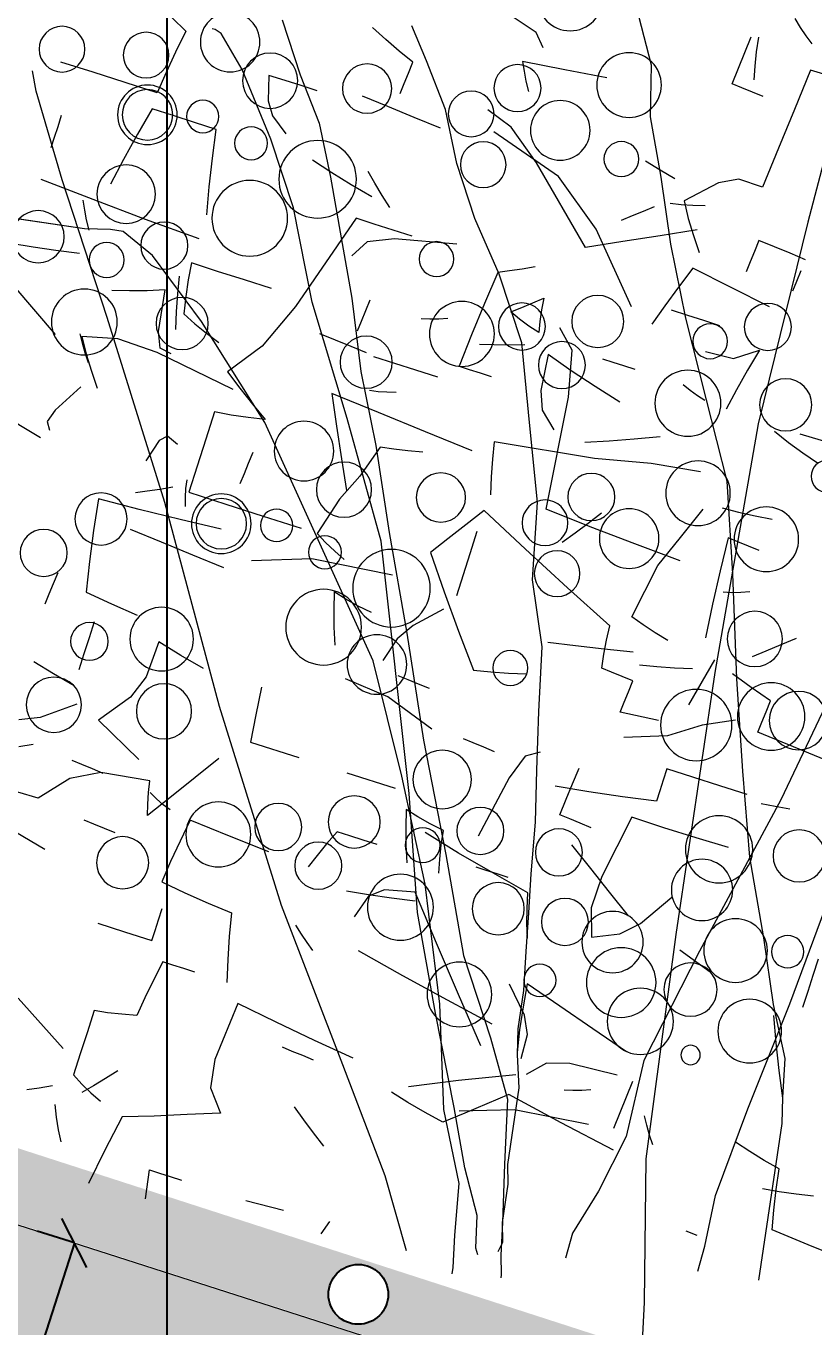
# Model space of a CAD drawing. Header units: metres. Extents: x -325 to 301, y -147 to 149.
# Drawn here: x 16.032 to 16.537, y 81.326 to 82.159 of the extents above; entities that cross this region are included whole.
import ezdxf

# ---------------------------------------------------------------- set-up
doc = ezdxf.new("R2010")
doc.units = ezdxf.units.M
doc.layers.get('Defpoints').update_dxf_attribs({"lineweight": 13})
doc.layers.add('-AUX-QAD', color=5, linetype='Continuous', plot=False)
doc.layers.add('-AUX_MON', color=3, linetype='Continuous', plot=False)
doc.layers.add('0-TX-1_25', color=7, linetype='Continuous', true_color=0x3f4f7f)
for name, color, linetype in [('02-TRAÇ-D-linia 2', 251, 'Continuous'), ('10-DET-encoixinat', 37, 'Continuous'), ('10-DET_TERRENY_compactat', 252, 'Continuous')]:
    doc.layers.add(name, color=color, linetype=linetype)
for name, color, linetype, lineweight in [('05-VEG-gris 50%', 253, 'Continuous', 18), ('05-VEG-sec plano 2_', 251, 'Continuous', 18), ('1-CM', 7, 'Continuous', 0)]:
    doc.layers.add(name, color=color, linetype=linetype, lineweight=lineweight)
doc.styles.get("Standard").update_dxf_attribs({"font": 'arial.ttf'})
doc.dimstyles.new('ISO-25', dxfattribs={"dimtxt": 0.1, "dimasz": 0.1, "dimexe": 0.1, "dimexo": 0.1, "dimgap": 0.1, "dimtad": 1, "dimdec": 0, "dimlfac": 100, "dimzin": 9, "dimtxsty": 'Standard', "dimblk": 'OBLIQUE', "dimcen": 0.1, "dimadec": 0, "dimazin": 0, "dimtfac": 1, "dimtdec": 0, "dimtmove": 0, "dimatfit": 3, "dimldrblk": 'OBLIQUE', "dimfxl": 1, "dimarcsym": 0})

# ---------------------------------------------------------------- blocks, each defined once
blk = doc.blocks.new('arbusto')
at = {"color": 0}
for p, q in [((84.59151, 109.8196), (84.58675, 109.82361)), ((84.5963, 109.81604), (84.59151, 109.8196)), ((84.60111, 109.8127), (84.5963, 109.81604)), ((84.56495, 109.79489), (84.56556, 109.80487)), ((84.61827, 109.79792), (84.60518, 109.79743)), ((84.56433, 109.78491), (84.56495, 109.79489)), ((84.60518, 109.79743), (84.60365, 109.77247)), ((84.56372, 109.77493), (84.56433, 109.78491)), ((84.57, 109.77454), (84.56372, 109.77493)), ((84.57673, 109.77413), (84.57, 109.77454)), ((84.58368, 109.7737), (84.57673, 109.77413)), ((84.60365, 109.77247), (84.60211, 109.74752)), ((85.50578, 109.75841), (85.50502, 109.76718)), ((84.49232, 109.75427), (84.46706, 109.75081)), ((85.50701, 109.75006), (85.50578, 109.75841)), ((84.46706, 109.75081), (84.4418, 109.74735)), ((84.4418, 109.74735), (84.44452, 109.74218)), ((84.60211, 109.74752), (84.60058, 109.72257)), ((85.37629, 109.73761), (85.3534, 109.74551)), ((85.50847, 109.74192), (85.50701, 109.75006)), ((84.3608, 109.73359), (84.35105, 109.7379)), ((84.44452, 109.74218), (84.44747, 109.73698)), ((84.44747, 109.73698), (84.45086, 109.73177)), ((85.38248, 109.72963), (85.37629, 109.73761)), ((84.37058, 109.72972), (84.3608, 109.73359)), ((84.38038, 109.72608), (84.37058, 109.72972)), ((84.37995, 109.71913), (84.38038, 109.72608)), ((84.58573, 109.72255), (84.57499, 109.71672)), ((84.60058, 109.72257), (84.58573, 109.72255)), ((84.37954, 109.7124), (84.37995, 109.71913)), ((84.53985, 109.71257), (84.52998, 109.71492)), ((84.57499, 109.71672), (84.55912, 109.70007)), ((84.37915, 109.70612), (84.37954, 109.7124)), ((84.54975, 109.71066), (84.53985, 109.71257)), ((84.37484, 109.69636), (84.35858, 109.69736)), ((84.48394, 109.6897), (84.43904, 109.70244)), ((84.55912, 109.70007), (84.56487, 109.69099)), ((84.39155, 109.69534), (84.37484, 109.69636)), ((84.40848, 109.6943), (84.39155, 109.69534)), ((84.5151, 109.66734), (84.48394, 109.6897)), ((84.54354, 109.69101), (84.53824, 109.68632)), ((84.56487, 109.69099), (84.57109, 109.68234)), ((84.60872, 109.69201), (84.60829, 109.68506)), ((84.6187, 109.6914), (84.60872, 109.69201)), ((84.62868, 109.69078), (84.6187, 109.6914)), ((84.63866, 109.69017), (84.62868, 109.69078)), ((85.16482, 109.69291), (85.1745, 109.6873)), ((84.53824, 109.68632), (84.53294, 109.68164)), ((84.57109, 109.68234), (84.57755, 109.67389)), ((84.60829, 109.68506), (84.60788, 109.67833)), ((84.63782, 109.67649), (84.63824, 109.68322)), ((85.1745, 109.6873), (85.1717, 109.67374)), ((85.37569, 109.67939), (85.35976, 109.68594)), ((84.53294, 109.68164), (84.52764, 109.67695)), ((84.60788, 109.67833), (84.60749, 109.67205)), ((84.63744, 109.67021), (84.63782, 109.67649)), ((85.39543, 109.66259), (85.37569, 109.67939)), ((84.54984, 109.63051), (84.5151, 109.66734)), ((85.1717, 109.67374), (85.16915, 109.66062)), ((85.22878, 109.67395), (85.23196, 109.65928)), ((85.23876, 109.67333), (85.22878, 109.67395)), ((85.24874, 109.67272), (85.23876, 109.67333)), ((85.25872, 109.67211), (85.24874, 109.67272)), ((84.57694, 109.66391), (84.5724, 109.65046)), ((84.62733, 109.65673), (84.57694, 109.66391)), ((85.16915, 109.66062), (85.16705, 109.64768)), ((85.23196, 109.65928), (85.23666, 109.6512)), ((85.43593, 109.62114), (85.39543, 109.66259)), ((85.48467, 109.65952), (85.47831, 109.65862)), ((85.49151, 109.66085), (85.48467, 109.65952)), ((85.49858, 109.66238), (85.49151, 109.66085)), ((84.38206, 109.65083), (84.37609, 109.65621)), ((85.12713, 109.65014), (85.10717, 109.65136)), ((85.23666, 109.6512), (85.2469, 109.64278)), ((84.38849, 109.64543), (84.38206, 109.65083)), ((84.39513, 109.64001), (84.38849, 109.64543)), ((84.5724, 109.65046), (84.56833, 109.63742)), ((85.14709, 109.64891), (85.12713, 109.65014)), ((85.16705, 109.64768), (85.14709, 109.64891)), ((85.49766, 109.64741), (85.47708, 109.63865)), ((84.56833, 109.63742), (84.5645, 109.6246)), ((85.16644, 109.6377), (85.1617, 109.621)), ((85.17945, 109.6369), (85.16644, 109.6377)), ((85.19269, 109.63609), (85.17945, 109.6369)), ((85.20636, 109.63525), (85.19269, 109.63609)), ((85.47708, 109.63865), (85.45651, 109.6299)), ((84.43974, 109.63226), (84.40375, 109.62334)), ((84.61697, 109.621), (84.62999, 109.63059)), ((84.62999, 109.63059), (84.62719, 109.61703)), ((85.20835, 109.61813), (85.20636, 109.63525)), ((85.27904, 109.62707), (85.26625, 109.63157)), ((85.45651, 109.6299), (85.43593, 109.62114)), ((84.40375, 109.62334), (84.38904, 109.61645)), ((84.59999, 109.61945), (84.61697, 109.621)), ((85.11488, 109.61386), (85.11531, 109.62081)), ((85.1617, 109.621), (85.15742, 109.60449)), ((85.29207, 109.62301), (85.27904, 109.62707)), ((85.30556, 109.61914), (85.29207, 109.62301)), ((84.38904, 109.61645), (84.383, 109.60569)), ((84.48842, 109.60923), (84.49371, 109.61392)), ((84.49371, 109.61392), (84.49901, 109.6186)), ((84.49901, 109.6186), (84.49988, 109.61157)), ((84.62719, 109.61703), (84.62464, 109.60391)), ((85.11447, 109.60713), (85.11488, 109.61386)), ((85.21058, 109.60122), (85.20835, 109.61813)), ((84.48312, 109.60455), (84.48842, 109.60923)), ((84.49988, 109.61157), (84.5012, 109.60474)), ((84.5012, 109.60474), (84.50278, 109.59833)), ((85.11408, 109.60084), (85.11447, 109.60713)), ((84.48928, 109.6022), (84.48312, 109.60455)), ((84.4959, 109.60005), (84.48928, 109.6022)), ((84.50278, 109.59833), (84.4959, 109.60005)), ((84.62464, 109.60391), (84.62255, 109.59097)), ((85.15742, 109.60449), (85.15339, 109.58841)), ((85.21328, 109.58473), (85.21058, 109.60122)), ((85.29965, 109.60447), (85.27763, 109.54497)), ((85.31093, 109.60378), (85.29965, 109.60447)), ((85.32265, 109.60306), (85.31093, 109.60378)), ((85.33459, 109.60232), (85.32265, 109.60306)), ((85.40257, 109.59944), (85.39565, 109.59661)), ((85.40975, 109.60271), (85.40257, 109.59944)), ((85.50457, 109.59689), (85.49459, 109.5975)), ((85.51455, 109.59627), (85.50457, 109.59689)), ((84.70083, 109.59247), (84.66894, 109.59116)), ((85.38918, 109.59396), (85.38599, 109.57412)), ((85.39565, 109.59661), (85.38918, 109.59396)), ((85.52453, 109.59566), (85.51455, 109.59627)), ((84.22419, 109.58038), (84.22146, 109.58556)), ((84.40131, 109.57755), (84.40174, 109.5845)), ((84.47981, 109.58275), (84.47161, 109.58021)), ((84.48826, 109.58549), (84.47981, 109.58275)), ((84.49717, 109.58866), (84.48826, 109.58549)), ((84.51214, 109.58774), (84.51489, 109.56605)), ((84.52818, 109.58304), (84.51214, 109.58774)), ((84.54469, 109.57876), (84.52818, 109.58304)), ((84.22713, 109.57519), (84.22419, 109.58038)), ((84.23052, 109.56998), (84.22713, 109.57519)), ((84.4009, 109.57082), (84.40131, 109.57755)), ((84.56144, 109.57469), (84.54469, 109.57876)), ((85.14571, 109.5769), (85.11285, 109.58088)), ((85.1788, 109.57312), (85.14571, 109.5769)), ((85.38599, 109.57412), (85.38303, 109.55426)), ((84.40051, 109.56454), (84.4009, 109.57082)), ((84.51489, 109.56605), (84.51943, 109.55538)), ((85.21236, 109.56976), (85.1788, 109.57312)), ((85.44312, 109.56003), (85.43286, 109.57124)), ((84.29252, 109.55114), (84.2901, 109.56131)), ((84.59077, 109.56287), (84.57666, 109.55676)), ((85.36196, 109.5586), (85.35686, 109.55717)), ((85.36707, 109.56025), (85.36196, 109.5586)), ((85.44792, 109.53246), (85.44312, 109.56003)), ((85.46848, 109.55903), (85.46219, 109.55942)), ((85.47521, 109.55862), (85.46848, 109.55903)), ((85.48216, 109.55819), (85.47521, 109.55862)), ((84.2157, 109.55215), (84.20226, 109.54971)), ((84.2296, 109.555), (84.2157, 109.55215)), ((84.29516, 109.54096), (84.29252, 109.55114)), ((84.38992, 109.55517), (84.37993, 109.55579)), ((84.3999, 109.55456), (84.38992, 109.55517)), ((84.40988, 109.55395), (84.3999, 109.55456)), ((84.51943, 109.55538), (84.52965, 109.54659)), ((84.56301, 109.55084), (84.54961, 109.54536)), ((84.57666, 109.55676), (84.56301, 109.55084)), ((84.6201, 109.55105), (84.59085, 109.54616)), ((85.2277, 109.55379), (85.21144, 109.55479)), ((85.21144, 109.55479), (85.21212, 109.54473)), ((85.24441, 109.55276), (85.2277, 109.55379)), ((85.26134, 109.55172), (85.24441, 109.55276)), ((85.35686, 109.55717), (85.35179, 109.55618)), ((85.38303, 109.55426), (85.38051, 109.53438)), ((85.51697, 109.55408), (85.5121, 109.55635)), ((85.52185, 109.55204), (85.51697, 109.55408)), ((85.52677, 109.55044), (85.52185, 109.55204)), ((84.20226, 109.54971), (84.18907, 109.54748)), ((84.59085, 109.54616), (84.55808, 109.53816)), ((85.21212, 109.54473), (85.21324, 109.53464)), ((85.27763, 109.54497), (85.26423, 109.51722)), ((84.29825, 109.53075), (84.29516, 109.54096)), ((84.4288, 109.53579), (84.4237, 109.53436)), ((84.43391, 109.53744), (84.4288, 109.53579)), ((84.55808, 109.53816), (84.49848, 109.52846)), ((84.63914, 109.53485), (84.6492, 109.53553)), ((84.6492, 109.53553), (84.65929, 109.53665)), ((84.65929, 109.53665), (84.66939, 109.538)), ((85.20023, 109.53544), (85.19002, 109.53235)), ((85.2026, 109.51062), (85.20023, 109.53544)), ((85.58113, 109.53838), (85.57137, 109.54269)), ((85.59091, 109.53451), (85.58113, 109.53838)), ((84.4237, 109.53436), (84.41863, 109.53337)), ((84.49848, 109.52846), (84.5009, 109.5183)), ((84.62149, 109.51033), (84.62885, 109.53047)), ((85.17984, 109.52971), (85.16967, 109.5273)), ((85.19002, 109.53235), (85.17984, 109.52971)), ((85.21324, 109.53464), (85.21459, 109.52454)), ((85.343, 109.52667), (85.32999, 109.52746)), ((85.38051, 109.53438), (85.38679, 109.53399)), ((85.38679, 109.53399), (85.39352, 109.53358)), ((85.39352, 109.53358), (85.40047, 109.53315)), ((85.45138, 109.4649), (85.44792, 109.53246)), ((85.6007, 109.53087), (85.59091, 109.53451)), ((84.23153, 109.50479), (84.19914, 109.52422)), ((84.39806, 109.52462), (84.407, 109.50707)), ((84.428, 109.52278), (84.39806, 109.52462)), ((84.45794, 109.52094), (84.428, 109.52278)), ((84.48789, 109.5191), (84.45794, 109.52094)), ((85.21459, 109.52454), (85.22238, 109.52035)), ((85.22238, 109.52035), (85.23043, 109.51659)), ((85.35623, 109.52585), (85.343, 109.52667)), ((85.36991, 109.52501), (85.35623, 109.52585)), ((84.26737, 109.51446), (84.24681, 109.50886)), ((84.29204, 109.51425), (84.26737, 109.51446)), ((84.34193, 109.50803), (84.29204, 109.51425)), ((84.5009, 109.5183), (84.50354, 109.50812)), ((84.6482, 109.51926), (84.65, 109.49912)), ((84.65448, 109.51888), (84.6482, 109.51926)), ((84.66121, 109.51846), (84.65448, 109.51888)), ((84.66816, 109.51804), (84.66121, 109.51846)), ((85.23043, 109.51659), (85.23893, 109.51302)), ((85.26423, 109.51722), (85.24799, 109.49744)), ((84.24681, 109.50886), (84.25256, 109.49979)), ((84.407, 109.50707), (84.41595, 109.48975)), ((84.50354, 109.50812), (84.50662, 109.49791)), ((84.57242, 109.50889), (84.5669, 109.50051)), ((84.61413, 109.49019), (84.62149, 109.51033)), ((85.20593, 109.50132), (85.2026, 109.51062)), ((84.25256, 109.49979), (84.25878, 109.49113)), ((84.5669, 109.50051), (84.5614, 109.49257)), ((84.65, 109.49912), (84.65203, 109.47895)), ((85.16058, 109.49279), (85.15785, 109.49797)), ((85.21306, 109.49958), (85.20593, 109.50132)), ((85.24799, 109.49744), (85.25754, 109.48987)), ((84.25878, 109.49113), (84.26524, 109.48268)), ((84.41595, 109.48975), (84.42493, 109.47287)), ((84.5614, 109.49257), (84.55592, 109.48486)), ((84.60928, 109.45653), (84.61413, 109.49019)), ((85.16352, 109.4876), (85.16058, 109.49279)), ((85.25754, 109.48987), (85.26711, 109.48253)), ((84.50601, 109.48793), (84.49833, 109.47641)), ((84.53651, 109.47407), (84.50601, 109.48793)), ((85.16691, 109.48238), (85.16352, 109.4876)), ((85.26711, 109.48253), (85.27671, 109.47564)), ((84.36462, 109.4696), (84.36505, 109.47655)), ((84.49833, 109.47641), (84.49088, 109.46511)), ((84.56747, 109.4604), (84.53651, 109.47407)), ((84.65203, 109.47895), (84.6545, 109.45876)), ((84.70563, 109.47566), (84.69826, 109.46914)), ((85.26661, 109.47429), (85.25652, 109.47316)), ((85.27671, 109.47564), (85.26661, 109.47429)), ((85.34688, 109.47633), (85.33937, 109.45676)), ((85.35498, 109.47713), (85.34688, 109.47633)), ((85.36333, 109.47836), (85.35498, 109.47713)), ((85.37214, 109.47979), (85.36333, 109.47836)), ((84.36421, 109.46287), (84.36462, 109.4696)), ((84.69826, 109.46914), (84.69111, 109.46282)), ((85.16599, 109.46741), (85.15455, 109.4503)), ((85.24646, 109.47248), (85.24542, 109.45555)), ((85.25652, 109.47316), (85.24646, 109.47248)), ((84.36382, 109.45659), (84.36421, 109.46287)), ((84.49088, 109.46511), (84.4839, 109.45422)), ((84.59868, 109.44717), (84.56747, 109.4604)), ((84.69111, 109.46282), (84.68444, 109.45692)), ((85.47924, 109.46122), (85.45138, 109.4649)), ((85.50734, 109.45775), (85.47924, 109.46122)), ((84.4839, 109.45422), (84.49902, 109.43455)), ((84.61718, 109.45408), (84.60928, 109.45653)), ((84.62532, 109.45184), (84.61718, 109.45408)), ((84.63393, 109.45001), (84.62532, 109.45184)), ((85.15455, 109.4503), (85.15149, 109.4427)), ((85.22291, 109.45167), (85.21879, 109.44802)), ((85.22995, 109.44845), (85.22291, 109.45167)), ((85.24542, 109.45555), (85.24439, 109.43884)), ((85.33937, 109.45676), (85.33095, 109.44057)), ((85.53591, 109.4547), (85.50734, 109.45775)), ((84.24282, 109.44398), (84.21315, 109.45026)), ((84.33425, 109.44338), (84.33326, 109.44845)), ((84.33568, 109.43828), (84.33425, 109.44338)), ((84.59944, 109.4384), (84.59868, 109.44717)), ((84.66387, 109.44817), (84.65784, 109.41774)), ((84.68969, 109.43961), (84.67665, 109.44367)), ((85.15149, 109.4427), (85.15417, 109.43808)), ((85.21879, 109.44802), (85.21406, 109.4344)), ((85.57031, 109.44386), (85.56524, 109.44288)), ((85.57541, 109.4453), (85.57031, 109.44386)), ((85.58052, 109.44695), (85.57541, 109.4453)), ((84.33733, 109.43317), (84.33568, 109.43828)), ((84.60068, 109.43005), (84.59944, 109.4384)), ((84.64307, 109.43572), (84.63288, 109.43308)), ((84.65327, 109.4388), (84.64307, 109.43572)), ((84.70318, 109.43573), (84.68969, 109.43961)), ((84.70275, 109.42878), (84.70318, 109.43573)), ((85.24439, 109.43884), (85.24339, 109.42258)), ((85.33095, 109.44057), (85.32324, 109.41767)), ((85.41407, 109.42842), (85.41491, 109.4421)), ((84.49902, 109.43455), (84.51461, 109.4153)), ((84.60214, 109.42191), (84.60068, 109.43005)), ((84.63288, 109.43308), (84.62272, 109.43066)), ((84.70234, 109.42206), (84.70275, 109.42878)), ((85.41326, 109.41518), (85.41407, 109.42842)), ((84.60843, 109.42152), (84.60214, 109.42191)), ((84.61515, 109.42111), (84.60843, 109.42152)), ((84.6221, 109.42068), (84.61515, 109.42111)), ((84.62168, 109.41373), (84.6221, 109.42068)), ((84.70195, 109.41577), (84.70234, 109.42206)), ((85.22623, 109.41992), (85.2193, 109.41708)), ((85.23341, 109.42319), (85.22623, 109.41992)), ((85.24339, 109.42258), (85.26638, 109.42117)), ((85.26638, 109.42117), (85.2896, 109.41974)), ((85.2896, 109.41974), (85.31326, 109.41829)), ((84.51461, 109.4153), (84.53043, 109.39626)), ((84.62126, 109.407), (84.62168, 109.41373)), ((84.72495, 109.41436), (84.70195, 109.41577)), ((84.74816, 109.41293), (84.72495, 109.41436)), ((85.2193, 109.41708), (85.21283, 109.41444)), ((85.32324, 109.41767), (85.3293, 109.41359)), ((85.3293, 109.41359), (85.33583, 109.40992)), ((85.41246, 109.40217), (85.41326, 109.41518)), ((84.33081, 109.40852), (84.31085, 109.40975)), ((84.35077, 109.40729), (84.33081, 109.40852)), ((84.37073, 109.40607), (84.35077, 109.40729)), ((84.55078, 109.40131), (84.56099, 109.4044)), ((84.62088, 109.40072), (84.62126, 109.407)), ((85.21729, 109.40544), (85.19226, 109.40568)), ((85.19226, 109.40568), (85.19414, 109.38683)), ((85.24235, 109.40565), (85.21729, 109.40544)), ((85.26742, 109.40607), (85.24235, 109.40565)), ((85.37253, 109.40462), (85.32385, 109.40227)), ((85.33583, 109.40992), (85.34259, 109.40646)), ((84.53043, 109.39626), (84.5406, 109.39867)), ((84.5406, 109.39867), (84.55078, 109.40131)), ((84.6439, 109.40338), (84.62088, 109.40072)), ((85.32385, 109.40227), (85.2894, 109.39237)), ((85.40685, 109.3925), (85.39171, 109.37858)), ((85.48818, 109.39054), (85.47173, 109.38851)), ((85.50509, 109.39277), (85.48818, 109.39054)), ((85.52225, 109.39542), (85.50509, 109.39277)), ((85.19414, 109.38683), (85.19627, 109.3684)), ((85.34136, 109.3865), (85.34378, 109.37633)), ((85.34926, 109.38405), (85.34136, 109.3865)), ((85.3574, 109.38181), (85.34926, 109.38405)), ((85.36601, 109.37998), (85.3574, 109.38181)), ((84.49557, 109.37836), (84.48928, 109.37875)), ((84.50229, 109.37795), (84.49557, 109.37836)), ((84.50924, 109.37752), (84.50229, 109.37795)), ((84.72593, 109.37727), (84.71758, 109.37604)), ((84.73474, 109.37869), (84.72593, 109.37727)), ((85.34378, 109.37633), (85.34642, 109.36615)), ((85.39171, 109.37858), (85.38461, 109.36863)), ((84.27802, 109.36471), (84.27845, 109.37166)), ((85.19627, 109.3684), (85.19887, 109.35017)), ((85.34642, 109.36615), (85.3495, 109.35595)), ((85.38461, 109.36863), (85.37945, 109.35411)), ((85.59089, 109.37117), (85.5726, 109.36339)), ((84.27722, 109.3517), (84.27761, 109.35799)), ((84.27761, 109.35799), (84.27802, 109.36471)), ((84.57594, 109.35784), (84.57111, 109.34255)), ((84.58349, 109.36294), (84.57594, 109.35784)), ((84.60783, 109.35142), (84.60844, 109.36141)), ((85.5726, 109.36339), (85.55411, 109.35228)), ((84.54425, 109.35533), (84.53796, 109.35572)), ((84.55097, 109.35492), (84.54425, 109.35533)), ((84.55792, 109.35449), (84.55097, 109.35492)), ((84.60722, 109.34144), (84.60783, 109.35142)), ((85.19887, 109.35017), (85.21501, 109.34721)), ((85.55411, 109.35228), (85.52916, 109.34491)), ((84.57111, 109.34255), (84.56484, 109.30397)), ((84.64745, 109.34398), (84.64189, 109.3048)), ((84.66749, 109.34405), (84.64745, 109.34398)), ((84.68756, 109.34456), (84.66749, 109.34405)), ((84.70764, 109.34529), (84.68756, 109.34456)), ((85.21501, 109.34721), (85.23161, 109.34445)), ((84.6066, 109.33146), (84.60722, 109.34144)), ((85.20731, 109.32461), (85.20793, 109.33459)), ((85.38767, 109.33393), (85.36066, 109.33819)), ((84.61289, 109.33108), (84.6066, 109.33146)), ((84.61962, 109.33066), (84.61289, 109.33108)), ((84.62657, 109.33024), (84.61962, 109.33066)), ((85.24785, 109.33213), (85.24576, 109.31018)), ((85.2626, 109.32752), (85.24785, 109.33213)), ((85.27737, 109.32334), (85.2626, 109.32752)), ((85.41753, 109.32171), (85.38767, 109.33393)), ((85.55849, 109.33308), (85.55807, 109.32613)), ((85.57476, 109.33208), (85.55849, 109.33308)), ((85.59147, 109.33106), (85.57476, 109.33208)), ((85.6084, 109.33002), (85.59147, 109.33106)), ((85.2067, 109.31463), (85.20731, 109.32461)), ((85.3136, 109.32112), (85.31431, 109.3043)), ((85.55765, 109.31941), (85.55727, 109.31312)), ((85.55807, 109.32613), (85.55765, 109.31941)), ((85.20609, 109.30464), (85.2067, 109.31463)), ((85.55727, 109.31312), (85.53708, 109.31065)), ((84.64189, 109.3048), (84.64199, 109.28532)), ((84.67263, 109.28585), (84.68523, 109.30659)), ((85.24576, 109.31018), (85.23971, 109.29627)), ((85.31431, 109.3043), (85.31527, 109.28792)), ((85.51692, 109.30863), (85.49677, 109.30682)), ((85.53708, 109.31065), (85.51692, 109.30863)), ((85.19198, 109.29853), (85.17895, 109.3026)), ((85.20547, 109.29466), (85.19198, 109.29853)), ((85.23971, 109.29627), (85.22452, 109.27846)), ((84.55705, 109.29072), (84.53428, 109.29583)), ((84.58006, 109.28604), (84.55705, 109.29072)), ((84.60354, 109.28156), (84.58006, 109.28604)), ((84.60603, 109.27268), (84.60354, 109.28156)), ((84.64199, 109.28532), (84.64784, 109.26881)), ((84.66294, 109.27605), (84.67263, 109.28585)), ((85.20985, 109.28438), (85.19069, 109.27145)), ((85.31527, 109.28792), (85.34521, 109.28608)), ((85.37515, 109.28424), (85.4051, 109.2824)), ((84.64784, 109.26881), (84.66294, 109.27605)), ((85.22452, 109.27846), (85.23419, 109.27286)), ((85.23419, 109.27286), (85.24387, 109.26726)), ((85.29937, 109.27386), (85.28847, 109.25951)), ((85.52925, 109.26475), (85.51489, 109.27565)), ((84.29727, 109.27032), (84.28979, 109.26633)), ((84.32851, 109.2684), (84.32222, 109.26879)), ((84.33524, 109.26799), (84.32851, 109.2684)), ((84.34219, 109.26756), (84.33524, 109.26799)), ((84.377, 109.26345), (84.37213, 109.26572)), ((84.60878, 109.26424), (84.60603, 109.27268)), ((85.19069, 109.27145), (85.17873, 109.26699)), ((85.24387, 109.26726), (85.25354, 109.26165)), ((85.41447, 109.2718), (85.41688, 109.26164)), ((85.42237, 109.26935), (85.41447, 109.2718)), ((85.4305, 109.26711), (85.42237, 109.26935)), ((85.43911, 109.26528), (85.4305, 109.26711)), ((85.43987, 109.25651), (85.43911, 109.26528)), ((84.38188, 109.26141), (84.377, 109.26345)), ((84.38679, 109.25981), (84.38188, 109.26141)), ((84.61198, 109.25599), (84.60878, 109.26424)), ((85.28847, 109.25951), (85.27757, 109.24515)), ((85.41688, 109.26164), (85.41952, 109.25145)), ((85.54361, 109.25385), (85.52925, 109.26475)), ((84.51447, 109.25), (84.50127, 109.24776)), ((84.5279, 109.25244), (84.51447, 109.25)), ((84.54181, 109.25529), (84.5279, 109.25244)), ((85.26291, 109.25106), (85.23359, 109.24863)), ((85.26377, 109.24403), (85.26291, 109.25106)), ((85.41952, 109.25145), (85.42261, 109.24125)), ((85.4411, 109.24816), (85.43987, 109.25651)), ((85.55797, 109.24295), (85.54361, 109.25385)), ((85.23359, 109.24863), (85.21663, 109.24077)), ((85.2651, 109.23719), (85.26377, 109.24403)), ((85.27757, 109.24515), (85.26667, 109.23079)), ((85.378, 109.249), (85.37377, 109.24054)), ((85.38602, 109.2485), (85.378, 109.249)), ((85.39426, 109.248), (85.38602, 109.2485)), ((85.40295, 109.24746), (85.39426, 109.248)), ((85.44257, 109.24002), (85.4411, 109.24816)), ((85.46943, 109.24839), (85.46314, 109.24877)), ((85.47616, 109.24797), (85.46943, 109.24839)), ((85.48311, 109.24755), (85.47616, 109.24797)), ((85.67275, 109.23589), (85.67336, 109.24588)), ((84.34663, 109.23723), (84.34035, 109.23761)), ((84.35336, 109.23682), (84.34663, 109.23723)), ((84.36031, 109.23639), (84.35336, 109.23682)), ((85.21663, 109.24077), (85.20118, 109.22479)), ((85.26667, 109.23079), (85.2651, 109.23719)), ((85.29193, 109.23425), (85.28913, 109.22069)), ((85.31676, 109.23075), (85.29193, 109.23425)), ((85.37377, 109.24054), (85.37001, 109.23249)), ((85.67214, 109.22591), (85.67275, 109.23589)), ((84.62043, 109.23042), (84.62262, 109.21656)), ((84.64312, 109.22402), (84.62043, 109.23042)), ((85.34161, 109.22748), (85.31676, 109.23075)), ((85.37001, 109.23249), (85.36648, 109.22466)), ((85.61312, 109.22256), (85.59229, 109.23082)), ((84.48423, 109.21504), (84.47947, 109.21905)), ((84.66603, 109.2176), (84.64312, 109.22402)), ((85.20118, 109.22479), (85.17212, 109.22584)), ((85.28913, 109.22069), (85.28658, 109.20756)), ((85.41366, 109.2225), (85.4055, 109.21651)), ((85.43167, 109.22566), (85.41366, 109.2225)), ((85.45139, 109.1994), (85.43167, 109.22566)), ((85.67152, 109.21593), (85.67214, 109.22591)), ((84.32384, 109.21358), (84.30407, 109.21784)), ((84.48902, 109.21148), (84.48423, 109.21504)), ((84.49383, 109.20815), (84.48902, 109.21148)), ((84.54911, 109.21106), (84.51939, 109.21659)), ((84.62262, 109.21656), (84.62506, 109.20312)), ((84.68938, 109.21116), (84.66603, 109.2176)), ((85.4055, 109.21651), (85.40019, 109.20255)), ((84.57885, 109.20596), (84.54911, 109.21106)), ((84.60861, 109.20109), (84.57885, 109.20596)), ((85.28658, 109.20756), (85.28449, 109.19463)), ((85.6613, 109.19151), (85.65594, 109.20687)), ((84.62506, 109.20312), (84.62796, 109.18989)), ((84.68846, 109.19619), (84.65975, 109.19387)), ((85.47156, 109.17312), (85.45139, 109.1994)), ((84.64649, 109.18949), (84.63733, 109.17929)), ((84.65975, 109.19387), (84.64649, 109.18949)), ((84.69844, 109.19557), (84.69783, 109.18559)), ((85.28449, 109.19463), (85.29934, 109.19175)), ((85.29934, 109.19175), (85.3142, 109.18909)), ((85.3142, 109.18909), (85.3291, 109.18688)), ((85.66711, 109.17613), (85.6613, 109.19151)), ((84.69783, 109.18559), (84.69722, 109.17561)), ((84.77756, 109.17873), (84.7677, 109.1813)), ((85.3291, 109.18688), (85.33129, 109.17301)), ((85.51253, 109.17078), (85.49939, 109.18643)), ((84.69722, 109.17561), (84.6966, 109.16563)), ((84.78743, 109.17638), (84.77756, 109.17873)), ((84.79733, 109.17447), (84.78743, 109.17638)), ((84.79963, 109.16234), (84.79733, 109.17447)), ((85.28813, 109.1724), (85.28856, 109.17935)), ((85.33129, 109.17301), (85.33373, 109.15958)), ((85.49195, 109.14682), (85.47156, 109.17312)), ((85.67314, 109.16073), (85.66711, 109.17613)), ((85.28733, 109.15939), (85.28772, 109.16567)), ((85.28772, 109.16567), (85.28813, 109.1724)), ((85.51707, 109.16011), (85.51253, 109.17078)), ((84.63142, 109.16463), (84.62082, 109.15526)), ((84.66612, 109.15878), (84.63142, 109.16463)), ((84.70086, 109.15338), (84.66612, 109.15878)), ((84.80216, 109.15042), (84.79963, 109.16234)), ((85.25369, 109.16146), (85.2704, 109.16043)), ((85.2704, 109.16043), (85.28733, 109.15939)), ((85.33373, 109.15958), (85.33662, 109.14634)), ((85.5169, 109.14528), (85.51707, 109.16011)), ((84.62082, 109.15526), (84.61023, 109.14589)), ((84.80517, 109.13892), (84.80216, 109.15042)), ((84.50142, 109.14757), (84.49514, 109.14795)), ((84.50815, 109.14715), (84.50142, 109.14757)), ((84.5151, 109.14673), (84.50815, 109.14715)), ((84.57616, 109.14101), (84.56501, 109.14366)), ((84.61023, 109.14589), (84.59963, 109.13652)), ((85.2967, 109.14879), (85.29401, 109.13697)), ((85.30298, 109.14841), (85.2967, 109.14879)), ((85.30971, 109.14799), (85.30298, 109.14841)), ((85.31666, 109.14757), (85.30971, 109.14799)), ((84.58777, 109.13855), (84.57616, 109.14101)), ((84.59963, 109.13652), (84.58777, 109.13855)), ((84.82816, 109.13751), (84.80517, 109.13892)), ((84.85138, 109.13608), (84.82816, 109.13751)), ((85.29401, 109.13697), (85.29155, 109.12536)), ((85.34599, 109.13575), (85.34084, 109.10025)), ((85.37072, 109.13052), (85.34599, 109.13575)), ((85.51629, 109.1353), (85.48402, 109.12355)), ((85.5513, 109.13445), (85.54623, 109.13346)), ((85.5564, 109.13588), (85.5513, 109.13445)), ((85.56151, 109.13753), (85.5564, 109.13588)), ((85.39547, 109.12573), (85.37072, 109.13052)), ((85.59886, 109.12522), (85.59613, 109.13039)), ((84.3723, 109.10541), (84.33733, 109.12518)), ((84.76402, 109.12141), (84.75707, 109.12184)), ((85.29155, 109.12536), (85.28956, 109.11417)), ((85.42024, 109.12116), (85.39547, 109.12573)), ((85.48402, 109.12355), (85.45626, 109.11264)), ((85.60181, 109.12003), (85.59886, 109.12522)), ((85.6052, 109.11481), (85.60181, 109.12003)), ((84.52098, 109.1113), (84.51326, 109.11678)), ((84.52891, 109.1058), (84.52098, 109.1113)), ((85.2724, 109.11151), (85.2643, 109.11071)), ((85.28075, 109.11274), (85.2724, 109.11151)), ((85.28956, 109.11417), (85.28075, 109.11274)), ((85.52052, 109.11485), (85.48896, 109.10607)), ((85.56527, 109.11726), (85.52052, 109.11485)), ((84.40723, 109.10326), (84.40181, 109.09662)), ((84.53729, 109.10028), (84.52891, 109.1058)), ((85.2643, 109.11071), (85.26346, 109.09703)), ((85.68482, 109.10621), (85.67476, 109.10553)), ((85.69491, 109.10733), (85.68482, 109.10621)), ((85.70501, 109.10868), (85.69491, 109.10733)), ((84.40181, 109.09662), (84.39641, 109.09019)), ((85.26346, 109.09703), (85.26265, 109.0838)), ((85.34084, 109.10025), (85.3424, 109.08327)), ((84.39641, 109.09019), (84.39103, 109.08422)), ((85.26265, 109.0838), (85.26185, 109.07078)), ((85.3424, 109.08327), (85.35199, 109.07025)), ((85.26185, 109.07078), (85.26791, 109.0667)), ((85.26791, 109.0667), (85.27443, 109.06303)), ((85.33289, 109.06445), (85.31425, 109.05884)), ((85.35199, 109.07025), (85.33289, 109.06445)), ((84.5548, 109.05913), (84.55231, 109.05056)), ((85.24408, 109.05815), (85.23715, 109.05531)), ((85.25125, 109.06142), (85.24408, 109.05815)), ((85.27443, 109.06303), (85.2812, 109.05958)), ((85.31425, 109.05884), (85.29586, 109.05367)), ((85.25824, 109.04399), (85.25563, 109.05113)), ((85.29586, 109.05367), (85.29082, 109.03197)), ((85.26108, 109.03706), (85.25824, 109.04399)), ((85.26439, 109.03055), (85.26108, 109.03706)), ((85.29082, 109.03197), (85.28623, 109.01047)), ((85.31928, 109.02718), (85.32557, 109.02679)), ((85.32127, 109.01006), (85.31928, 109.02718)), ((85.32557, 109.02679), (85.3323, 109.02638)), ((85.3323, 109.02638), (85.33925, 109.02595)), ((85.40224, 109.02338), (85.37917, 109.0235))]:
    blk.add_line(p, q, dxfattribs=at)
blk = doc.blocks.new('ccddddddddddd')
for points in [[(92.1712, 14.4553), (92.1602, 14.5428), (92.1493, 14.718), (92.0836, 15.0246), (91.9959, 15.3969), (91.9083, 15.813), (91.7769, 16.2947), (91.6454, 16.7984), (91.4921, 17.3458), (91.3606, 17.9152), (91.2292, 18.5284), (91.1196, 19.1415), (91.0977, 19.6452), (91.0868, 20.0174), (91.0868, 20.1926), (91.1087, 20.1926)], [(90.2324, 20.0174), (90.2543, 20.0174), (90.3529, 19.9299), (90.4186, 19.7766), (90.5501, 19.5795), (90.7472, 19.2291), (90.9663, 18.7911), (91.2292, 18.2656), (91.514, 17.6524), (91.7769, 17.0831), (91.974, 16.5794), (92.1274, 16.0757), (92.3245, 15.5283), (92.456, 15.1341), (92.4779, 14.8713), (92.5436, 14.6742), (92.6093, 14.5209), (92.6203, 14.4334)], [(91.9631, 19.8423), (92.0069, 19.8423), (92.0178, 19.7547), (92.0836, 19.4919), (92.1712, 19.0977), (92.2588, 18.6159), (92.3245, 18.0247), (92.3903, 17.3239), (92.4122, 16.4699), (92.4122, 15.5721), (92.4012, 14.8056), (92.3355, 14.3239), (92.3136, 14.1049), (92.3245, 14.0939)], [(92.9927, 18.6269), (92.927, 18.4736), (92.9051, 18.2984), (92.8394, 18.1013), (92.7736, 17.8824), (92.686, 17.6415), (92.5765, 17.3787), (92.4669, 17.1159), (92.4012, 16.8093), (92.3355, 16.459), (92.2698, 16.1524), (92.204, 15.8677), (92.1164, 15.6049), (92.0507, 15.3859), (91.985, 15.2107), (91.974, 15.0794), (91.9631, 14.9918), (91.9631, 14.4553)], [(94.1863, 18.4408), (94.0987, 18.2656), (94.0111, 18.1123), (93.9454, 17.9371), (93.8796, 17.74), (93.8139, 17.5429), (93.7482, 17.302), (93.6606, 17.0612), (93.5729, 16.7765), (93.4634, 16.448), (93.3539, 16.0976), (93.2224, 15.7254), (93.1129, 15.3969), (92.9814, 15.1341), (92.8938, 14.937), (92.8719, 14.718), (92.85, 14.5209), (92.8391, 14.4115), (92.8281, 14.3458), (92.8281, 14.3348)], [(92.85, 14.4224), (92.8391, 14.4553), (92.85, 14.5209), (92.85, 14.6523), (92.861, 14.718), (92.861, 14.9808), (92.8829, 15.0903), (92.8938, 15.1779), (92.8938, 15.3093), (92.9048, 15.4407), (92.9157, 15.5721), (92.9267, 15.7035), (92.9376, 15.8786), (92.9595, 16.0538), (92.9814, 16.2509), (93.0034, 16.4699), (93.0691, 16.6889), (93.091, 16.9517), (93.1567, 17.2145), (93.2224, 17.4772), (93.332, 17.6962), (93.4415, 17.8714), (93.5291, 18.0466), (93.5948, 18.2218), (93.6825, 18.3751), (93.7482, 18.4846)], [(92.9157, 14.4005), (92.9267, 14.4224), (92.9376, 14.5319), (93.0034, 14.6852), (93.0691, 14.8823), (93.1786, 15.1888), (93.2881, 15.5173), (93.3758, 15.9115), (93.5948, 16.7436), (93.7701, 17.1378), (93.9454, 17.5101), (94.0549, 17.8167), (94.1644, 18.0356), (94.2959, 18.2546), (94.3835, 18.3641), (94.4054, 18.3751), (94.4164, 18.3751)], [(93.1567, 14.3786), (93.2662, 14.6195), (93.4634, 14.9699), (93.7482, 15.4735), (94.0549, 16.1086), (94.3397, 16.7655), (94.6245, 17.3568), (94.8436, 17.7948), (94.975, 18.0794), (94.9969, 18.1451)], [(92.9924, 14.3239), (92.9924, 14.3458), (93.0034, 14.4553), (93.0143, 14.6304), (93.1019, 14.8713), (93.1677, 15.2217), (93.2772, 15.6159), (93.4086, 15.9662), (93.562, 16.3385), (94.0439, 17.0831), (94.3068, 17.3896), (94.504, 17.5867), (94.6135, 17.6524), (94.6573, 17.6524), (94.745, 17.6415), (95.0079, 17.6415), (95.0298, 17.6305), (95.0517, 17.6305)], [(94.745, 17.6415), (95.1064, 17.6415), (95.1283, 17.6524), (95.4131, 17.6524), (95.4131, 17.6415), (95.435, 17.6415), (95.435, 17.6305), (95.446, 17.6196), (95.457, 17.6196), (95.457, 17.6086), (95.4789, 17.5977), (95.4898, 17.5867), (95.5008, 17.5758)]]:
    blk.add_lwpolyline(points)
for centre, radius in [((93.2321, 18.6575), 0.1117), ((92.9912, 18.3947), 0.1095), ((94.3494, 18.34), 0.1009), ((93.3636, 18.329), 0.0797), ((93.8674, 18.2524), 0.0834), ((94.6245, 18.2546), 0.0774), ((93.1993, 18.2086), 0.1009), ((93.506, 18.2195), 0.0774), ((94.1961, 18.2305), 0.0936), ((94.9093, 18.2327), 0.0774), ((92.9802, 18.1429), 0.059), ((94.5904, 18.0553), 0.1009), ((93.4403, 18.0553), 0.0774), ((94.4042, 18.0772), 0.0548), ((94.5904, 18.0553), 0.0855), ((94.2289, 18.0115), 0.0558), ((93.9879, 17.9239), 0.1314), ((94.1961, 17.7597), 0.1282), ((94.1961, 17.7597), 0.1282), ((94.622, 17.7787), 0.0991), ((93.5498, 17.7159), 0.059), ((92.4059, 17.6534), 0.0797), ((92.9785, 17.5872), 0.0883), ((94.4687, 17.6255), 0.0797), ((94.8959, 17.5926), 0.0883), ((92.5921, 17.5767), 0.059), ((93.2304, 17.5325), 0.0797), ((93.4276, 17.4777), 0.11), ((94.6549, 17.5488), 0.059), ((93.077, 17.423), 0.0797), ((92.3073, 17.4015), 0.0883), ((92.6359, 17.3578), 0.1117), ((94.3701, 17.3736), 0.0883), ((93.7343, 17.3354), 0.0883), ((94.6987, 17.3298), 0.1117), ((92.1321, 17.1826), 0.0547), ((92.5572, 17.0616), 0.1095), ((93.8986, 17.0069), 0.1009), ((92.9127, 16.9959), 0.0797), ((92.3053, 16.9412), 0.1095), ((92.7653, 16.8755), 0.1009), ((93.0551, 16.8865), 0.0774), ((93.4166, 16.9193), 0.0834), ((93.7452, 16.8974), 0.0936), ((92.9894, 16.7222), 0.0774), ((93.9533, 16.7441), 0.0548), ((94.1395, 16.7222), 0.1009), ((94.1395, 16.7222), 0.0855), ((94.5448, 16.6784), 0.0883), ((93.5371, 16.5908), 0.1314), ((93.7781, 16.6784), 0.0558), ((92.2943, 16.6018), 0.0936), ((94.7201, 16.5361), 0.0797), ((93.7452, 16.4266), 0.1282), ((93.7452, 16.4266), 0.1282), ((92.1077, 16.3499), 0.0991), ((92.201, 16.3499), 0.1143), ((93.099, 16.3828), 0.059), ((92.4477, 16.2842), 0.1209), ((93.548, 16.328), 0.1009), ((94.2819, 16.3061), 0.1078), ((94.5229, 16.2624), 0.0639), ((94.2381, 16.0653), 0.0936), ((94.6105, 16.0324), 0.0936), ((93.2719, 15.9754), 0.0991), ((92.0377, 15.897), 0.0883), ((92.3094, 15.8791), 0.1139), ((92.8447, 15.7893), 0.0797), ((93.1185, 15.8221), 0.0797), ((93.5457, 15.7893), 0.0883), ((92.3464, 15.7346), 0.1039), ((93.3047, 15.7455), 0.059), ((93.7977, 15.7346), 0.0797), ((93.9948, 15.6798), 0.11), ((93.6443, 15.6251), 0.0797), ((92.204, 15.5484), 0.1078), ((93.0199, 15.5703), 0.0883), ((92.0287, 15.5703), 0.0548), ((92.6202, 15.5156), 0.1039), ((92.7899, 15.5594), 0.0797), ((93.3486, 15.5265), 0.1117), ((94.3015, 15.5375), 0.0883), ((92.3354, 15.3951), 0.0903), ((92.5711, 15.3842), 0.1179), ((92.1164, 15.2856), 0.1078), ((92.8447, 15.3513), 0.0547), ((92.4877, 15.2637), 0.1122), ((93.1076, 15.2637), 0.1095), ((92.3026, 15.1761), 0.0328)]:
    blk.add_circle(centre, radius)
blk = doc.blocks.new('_Oblique')
at = {"color": 0, "lineweight": -2}
blk.add_line((-0.5, -0.5), (0.5, 0.5), dxfattribs=at)
blk = doc.blocks.new('*D636')
at = {"layer": '0-TX-1_25', "color": 0, "lineweight": -2, "transparency": 16777216}
for p, q in [((16.06257, 81.37948), (15.90023, 80.87054)), ((16.06257, 81.37948), (16.03876, 81.38708)), ((15.90023, 80.87054), (15.87641, 80.87814))]:
    blk.add_line(p, q, dxfattribs=at)
at = {"layer": 'Defpoints', "color": 0, "transparency": 16777216}
for p in [(16.06257, 81.37948), (15.90023, 80.87054), (15.90023, 80.87054)]:
    blk.add_point(p, dxfattribs=at)
at = {"layer": '0-TX-1_25', "color": 0, "lineweight": -2, "transparency": 16777216, "xscale": 0.025, "yscale": 0.025, "zscale": 0.025}
for p, rotation in [((16.06257, 81.37948), 72.30762350499411), ((15.90023, 80.87054), 252.3076235049942)]:
    blk.add_blockref('_Oblique', p, dxfattribs=dict(at, rotation=rotation))
at = {"layer": '0-TX-1_25', "color": 0, "transparency": 16777216, "insert": (15.94063, 81.13802), "char_height": 0.035, "attachment_point": 5, "rotation": 72.30762}
blk.add_mtext('55', dxfattribs=at)

msp = doc.modelspace()

# ---------------------------------------------------------------- hatches: boundary and pattern name
at = {"layer": '10-DET-encoixinat'}
h = msp.add_hatch(dxfattribs=at)
h.set_pattern_fill('CROSS', color=256, scale=0.002, angle=91)
h.set_pattern_definition([(91, (0, -7.501594), (-0.0129197113, 0.0124764202), [0.00635, -0.01905]), (181, (0.003119, -7.498364), (-0.0124764202, -0.0129197113), [0.00635, -0.01905])])
h.paths.add_polyline_path([(14.45755, 81.89462), (14.37096, 81.89654), (14.36337, 81.83752), (14.50578, 81.31536), (17.47864, 80.36704), (17.47864, 80.92499)])
at = {"layer": '10-DET_TERRENY_compactat'}
h = msp.add_hatch(dxfattribs=at)
h.set_pattern_fill('HEX', color=256, scale=0.002, angle=0.57823)
h.set_pattern_definition([(0.578232, (0, -10), (-0.0001109957, 0.0109979625), [0.00635, -0.0127]), (120.578232, (0, -10), (-0.0094690171, -0.0055951064), [0.00635, -0.0127]), (60.578232, (0.00635, -9.999936), (-0.0095800128, 0.0054028561), [0.00635, -0.0127])])
edge = h.paths.add_edge_path(flags=16)
edge.add_arc((18.16897, 80.72108), 0.01915, 0, 360)
edge = h.paths.add_edge_path(flags=16)
edge.add_arc((17.84727, 80.82195), 0.01915, 0, 360)
edge = h.paths.add_edge_path(flags=16)
edge.add_arc((16.62313, 81.22557), 0.01915, 0, 360)
edge = h.paths.add_edge_path(flags=16)
edge.add_arc((16.24452, 81.34651), 0.01915, 0, 360)
edge = h.paths.add_edge_path(flags=16)
edge.add_arc((15.77556, 81.49671), 0.01915, 0, 360)
edge = h.paths.add_edge_path(flags=16)
edge.add_arc((15.39899, 81.61809), 0.01915, 0, 360)
edge = h.paths.add_edge_path(flags=16)
edge.add_arc((15.02038, 81.74024), 0.01915, 0, 360)
edge = h.paths.add_edge_path(flags=16)
edge.add_arc((14.55142, 81.89354), 0.01915, 0, 360)
edge = h.paths.add_edge_path(flags=16)
edge.add_arc((20.16897, 80.72108), 0.01915, 0, 360)
edge = h.paths.add_edge_path(flags=16)
edge.add_arc((19.66897, 80.72108), 0.01915, 0, 360)
edge = h.paths.add_edge_path(flags=16)
edge.add_arc((19.16897, 80.72108), 0.01915, 0, 360)
edge = h.paths.add_edge_path(flags=16)
edge.add_arc((18.66897, 80.72108), 0.01915, 0, 360)
edge = h.paths.add_edge_path()
edge.add_line((17.52442, 80.95626), (17.52442, 80.90593))
edge.add_arc((-145.93641, -420.79596), 527.65919, 71.8811575, 71.9537349, ccw=False)
edge.add_line((18.1598, 80.69847), (20.52864, 80.69847))
edge.add_line((20.52864, 80.69847), (20.52864, 80.74847))
edge.add_line((20.52864, 80.74847), (18.16767, 80.74847))
edge.add_line((18.16767, 80.74847), (17.52442, 80.95626))
edge = h.paths.add_edge_path()
edge.add_line((17.47864, 80.92499), (17.45895, 80.94243))
edge.add_arc((17.44847, 80.95987), 0.02035, 30.42813, 301.00298, ccw=False)
edge.add_line((17.46602, 80.97018), (17.01348, 81.12131))
edge.add_arc((16.9997, 81.10802), 0.01915, -259.76416, 43.95968, ccw=False)
edge.add_line((16.9963, 81.12686), (14.52603, 81.92484))
edge.add_line((14.52603, 81.92484), (14.36337, 81.92484))
edge.add_line((14.36337, 81.92484), (14.36337, 81.89671))
edge.add_line((14.36337, 81.89671), (14.45755, 81.89462))
edge.add_arc((-666.83258, -2046.00737), 2234.30595, 72.16513525, 72.2464994, ccw=False)
edge = h.paths.add_edge_path(flags=17)
edge.add_line((17.47864, 80.97087), (17.47864, 80.97105))
edge.add_line((17.47864, 80.97105), (17.47793, 80.97128))
edge.add_arc((17.46867, 80.95452), 0.01915, 58.6235, 61.06923, ccw=False)

# ---------------------------------------------------------------- linework, layer by layer
at = {"layer": '-AUX-QAD'}
for centre, radius in [((18.81973, 84.94669), 3.28315), ((18.81973, 84.94669), 3.04054), ((16.89761, 80.82832), 4.42316), ((16.89761, 80.82832), 4.20752)]:
    msp.add_circle(centre, radius, dxfattribs=at)
at = {"layer": '-AUX_MON'}
msp.add_circle((18.81973, 84.94669), 2.88228, dxfattribs=at)
at = {"layer": '0-TX-1_25'}
msp.add_lwpolyline([(16.12201, 80.69181), (16.12201, 82.31817)], dxfattribs=at)
at = {"layer": '02-TRAÇ-D-linia 2'}
msp.add_circle((16.24452, 81.34651, 0), 0.01915, dxfattribs=at)
at = {"layer": '1-CM'}
msp.add_lwpolyline([(14.45755, 81.89462), (17.47864, 80.92499)], dxfattribs=at)

# ---------------------------------------------------------------- block references
at = {"layer": '05-VEG-gris 50%', "xscale": 1.080001674432827, "yscale": 1.080001674432827, "zscale": 1.080001674432827, "rotation": 345.7981080366741}
msp.add_blockref('arbusto', (-102.1067, -10.11775), dxfattribs=at)
at = {"layer": '05-VEG-sec plano 2_'}
for name, p, xscale, yscale, zscale, rotation in [('arbusto', (-108.1477, -0.72544), 1.080001674432827, 1.080001674432827, 1.080001674432827, 341.2219139133144), ('ccddddddddddd', (33.30562, 76.09588, 0), -0.1891516853244664, 0.1891516853244665, 0.1891516853244665, 351.5533585797852)]:
    msp.add_blockref(name, p, dxfattribs=dict(at, xscale=xscale, yscale=yscale, zscale=zscale, rotation=rotation))

# ---------------------------------------------------------------- dimensions: what is measured, and where the dimension line sits
at = {"layer": '0-TX-1_25'}
dim = msp.add_aligned_dim(p1=(16.06257, 81.37948), p2=(15.90023, 80.87054), distance=0, text='55', dimstyle='ISO-25', override={"dimtxt": 0.035, "dimasz": 0.025, "dimexe": 0.025, "dimexo": 0.025, "dimgap": 0.025, "dimblk1": 'Oblique', "dimblk2": 'Oblique', "dimsah": 1, "dimfxl": 0.1, "dimfxlon": 1, "dimarcsym": 1}, dxfattribs=at)
dim.commit()
dim.dimension.update_dxf_attribs({"geometry": '*D636', "text_midpoint": (15.94063, 81.13802)})

doc.saveas('drawing.dxf')
